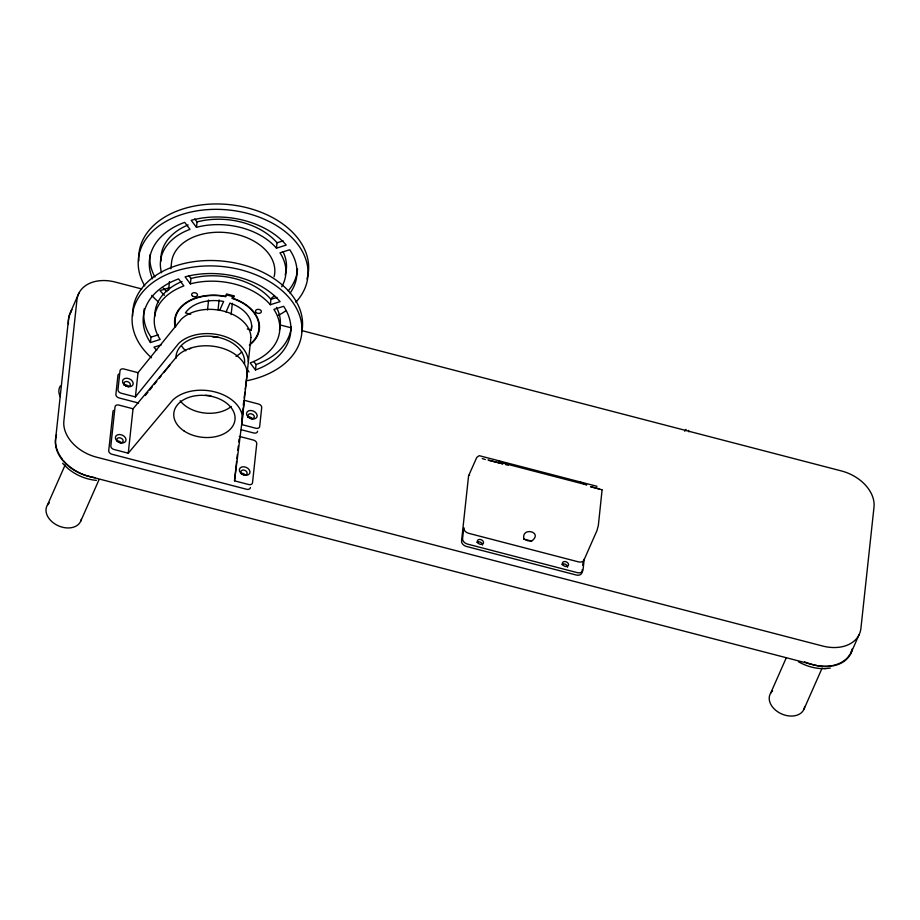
<?xml version="1.0" encoding="UTF-8"?>
<svg xmlns="http://www.w3.org/2000/svg" width="920" height="920" viewBox="0 0 920 920"><rect width="100%" height="100%" fill="white"/><g stroke="black" fill="none" stroke-linecap="round" stroke-linejoin="round"><path stroke-width="1.38" d="M688.942 431.836L688.528 430.387M241.672 424.557L244.294 400.315L258.462 404.006A3.703 2.645 23.8 0 1 261.717 407.617L259.681 426.478A3.703 2.645 23.8 0 1 255.84 428.248L241.672 424.557L250.941 337.525M133.043 408.767L118.876 405.076A3.703 2.645 23.8 0 0 115.034 406.847L110.825 445.901A3.703 2.645 23.8 0 0 114.08 449.512L128.248 453.203L133.043 408.767L177.491 355.741A38.157 26.036 6.2 0 1 219.857 347.518A38.157 26.036 6.2 0 1 247.25 373.704L245.272 389.378M138.023 372.68L123.843 368.989A3.703 2.645 23.8 0 0 120.014 370.76L117.978 389.62A3.703 2.645 23.8 0 0 121.233 393.231L135.401 396.911L138.023 372.68L181.332 319.183A38.157 26.036 6.2 0 1 223.778 311.155A38.157 26.036 6.2 0 1 250.953 337.421M150.431 342.539A74.106 50.554 6.2 0 1 178.583 278.909L183.873 285.913A62.986 42.975 6.2 0 0 160.183 339.457L150.431 342.539L151.006 337.145A74.106 50.554 6.2 0 1 143.807 312.627M168.567 290.122L169.487 281.589M170.867 268.801L171.637 261.694A51.876 35.385 6.2 0 1 229.839 233.047A51.876 35.385 6.2 0 1 274.102 276.77M190.371 283.866L185.081 276.862A74.106 50.554 6.2 0 1 280.105 301.645L270.353 304.716A62.986 42.975 6.2 0 0 190.371 283.866L190.958 278.472L188.68 275.471M196.477 227.309L191.176 220.305A74.106 50.554 6.2 0 1 286.212 245.088L276.46 248.17A62.986 42.975 6.2 0 0 196.477 227.309L197.052 221.915L194.787 218.925M207.529 309.925L208.598 300.023M218.052 309.822L219.121 299.92M231.127 314.605L232.346 303.301M249.343 345.195A42.607 29.072 6.2 0 0 233.208 298.391L233.519 295.561M239.315 436.402L253.483 440.093A3.703 2.645 23.8 0 1 256.737 443.704L252.517 482.758A3.703 2.645 23.8 0 1 248.687 484.529L234.519 480.838L236.612 461.403M236.923 458.62L237.371 454.457M237.82 450.294L238.268 446.119M238.717 441.956L239.016 439.185M247.273 328.98L251.252 330.016L251.712 325.772M255.484 369.932A74.106 50.554 6.2 0 0 283.636 306.303L273.884 309.384A62.986 42.975 6.2 0 1 250.183 362.928L255.484 369.932L256.059 364.538A74.106 50.554 6.2 0 0 291.306 326.818M270.353 304.716L270.94 299.334L277.035 297.413M276.46 248.17L277.046 242.776L283.142 240.856M582.291 569.526L581.98 572.355A5.554 3.967 23.8 0 1 576.23 575.011L466.417 546.445A5.554 3.967 23.8 0 1 461.541 541.029L468.556 475.996A1.851 1.322 23.8 0 1 469.568 475.065M582.74 565.282L583.05 562.453M242.385 412.183L242.742 409.331M243.282 405.053L243.823 400.775M244.179 397.923L244.904 392.23M234.519 480.838L242.454 418.14A38.157 26.036 6.2 0 0 215.061 391.954A38.157 26.036 6.2 0 0 172.684 400.177L128.248 453.203M684.664 431.192L686.044 429.398M70.541 312.11L78.913 293.135M47.449 505.057L65.079 465.083M80.753 521.122L98.957 479.849M219.684 310.385L223.617 301.461A34.73 23.701 6.2 0 0 185.426 312.892L190.727 314.272M226.032 312.029L229.965 303.105A34.73 23.701 6.2 0 1 251.252 330.016M233.208 298.391L234.278 295.964L226.527 293.952L225.469 296.32A42.607 29.072 6.2 0 0 174.949 325.979M468.659 475.663L476.778 457.401L479.205 455.676L597.022 486.323M583.901 560.211L596.976 530.564L598.345 525.423L602.117 489.693M770.661 693.174L786.025 658.352M803.965 709.228L822.169 667.966M850.597 653.924L858.958 634.949M135.401 396.911L178.721 343.413A38.157 26.036 6.2 0 1 221.156 335.397A38.157 26.036 6.2 0 1 248.331 361.663M145.279 395.531L147.936 392.253M149.695 390.068L152.352 386.803M154.111 384.617L156.756 381.351M159.413 378.074L161.172 375.889M163.829 372.623L170.005 364.987M531.622 541.098C543.846 532.059 521.122 526.159 523.905 539.085L527.505 540.684L531.622 541.098L523.905 539.085M601.737 489.831L601.542 489.486M169.809 287.569L160.057 290.639A74.106 50.554 6.2 0 0 164.439 295.285M151.006 337.145L158.32 334.846M161.264 344.885L153.951 347.197A74.106 50.554 6.2 0 0 156.791 350.324M798.433 661.756C806.553 666.321 815.833 668.955 825.182 668.621M824.952 668.644L830.311 668.104M488.807 460.379L502.872 463.875L488.002 459.931M96.427 480.401C83.547 479.159 71.127 473.053 62.617 463.254M505.517 464.554L508.185 465.232M141.714 288.949L115.287 282.072A37.053 26.473 23.8 0 0 76.958 299.782L63.871 420.98A37.053 26.473 23.8 0 0 96.393 457.125L822.595 646.012A37.053 26.473 23.8 0 0 860.924 628.291L874 507.104A37.053 26.473 23.8 0 0 841.478 470.959L301.702 330.556M280.83 325.128L290.57 327.658M138.563 403.029L119.14 397.969A3.703 2.645 23.8 0 1 115.885 394.358L117.921 375.509A3.703 2.645 23.8 0 1 119.163 373.876M241.258 429.743L253.747 432.986A3.703 2.645 23.8 0 0 257.589 431.216M579.393 481.758L586.73 484.886L505.252 463.691L497.916 460.563M485.346 459.563L482.264 458.528M253.793 361.548L256.059 364.538M246.721 368.978L248.986 371.979M68.436 324.104A38.605 27.588 23.8 0 1 71.001 311.972M60.168 396.623A18.526 13.236 23.8 0 1 60.294 385.974M95.036 477.675A38.605 27.588 23.8 0 1 63.411 460.552M62.583 459.528A38.605 27.588 23.8 0 1 56.488 434.827M81.328 519.294A18.526 13.236 23.8 0 1 57.029 525.17A18.526 13.236 23.8 0 1 49.335 502.837M850.137 654.062A38.605 27.588 23.8 0 1 836.395 664.539M835.233 664.895A38.605 27.588 23.8 0 1 832.818 665.482M831.588 665.723A38.605 27.588 23.8 0 1 804.586 661.836M851.805 650.29A38.605 27.588 23.8 0 1 850.781 652.844M804.689 706.445A18.526 13.236 23.8 0 1 780.838 713.575A18.526 13.236 23.8 0 1 772.558 690.943M852.357 648.657A37.053 26.473 23.8 0 1 814.223 664.987L88.021 476.1A37.053 26.473 23.8 0 1 55.511 439.955L68.586 318.757A37.053 26.473 23.8 0 1 71.978 309.729M476.836 542.409A3.243 2.311 23.8 0 1 480.447 542.213A3.243 2.311 23.8 0 1 482.494 545.088M561.855 564.523A3.243 2.311 23.8 0 1 565.466 564.328A3.243 2.311 23.8 0 1 567.514 567.203M154.836 316.238A62.986 42.975 6.2 0 1 182.033 281.474M190.958 278.472A62.986 42.975 6.2 0 1 270.94 299.334M276.425 307.315A62.986 42.975 6.2 0 1 279.438 330.096M143.922 311.259A74.106 50.554 6.2 0 1 144.313 308.522M132.698 315.928A85.215 58.144 6.2 0 1 222.007 261.038A85.215 58.144 6.2 0 1 301.806 331.648M151.501 357.776A85.215 58.144 6.2 0 1 170.384 272.998A85.215 58.144 6.2 0 1 292.663 302.209A85.215 58.144 6.2 0 1 247.284 380.65M297.516 268.881A74.106 50.554 6.2 0 1 288.236 290.881M166.945 291.674A74.106 50.554 6.2 0 1 163.185 288.075M154.939 277.046A74.106 50.554 6.2 0 1 150.006 254.828M290.122 293.089A74.106 50.554 6.2 0 0 289.742 249.745L279.99 252.827A62.986 42.975 6.2 0 1 281.704 286.764M152.57 278.817A74.106 50.554 6.2 0 1 184.69 222.352L189.98 229.356A62.986 42.975 6.2 0 0 161.552 272.734M161 261.084A62.986 42.975 6.2 0 1 188.14 224.917M197.052 221.915A62.986 42.975 6.2 0 1 277.046 242.776M283.107 251.884A62.986 42.975 6.2 0 1 285.165 274.873M274.562 295.538A62.986 42.975 6.2 0 1 271.492 298.137M138.885 260.797A85.215 58.144 6.2 0 1 229.954 204.677A85.215 58.144 6.2 0 1 306.947 278.933M144.785 285.901A85.215 58.144 6.2 0 1 229.367 210.059A85.215 58.144 6.2 0 1 295.837 302.209M286.097 310.626A85.215 58.144 6.2 0 1 278.116 315.479M158.378 301.898A85.215 58.144 6.2 0 1 151.754 295.389M218.477 337.306A12.04 8.211 6.2 0 1 212.267 336.697M175.95 358.34A34.454 23.506 6.2 0 1 211.404 336.294A34.454 23.506 6.2 0 1 244.513 363.803M241.73 351.969A34.454 23.506 6.2 0 1 236.037 356.35M185.794 350.853A34.454 23.506 6.2 0 1 181.827 346.311M189.52 349.036A2.967 2.024 6.2 0 1 190.67 348.416M123.751 384.997A3.243 2.311 23.8 0 1 128.57 386.756M247.733 417.254A3.243 2.311 23.8 0 1 252.563 419.002M231.242 406.479A30.751 20.976 6.2 0 1 180.17 400.786M250.435 487.496A3.703 2.645 23.8 0 1 246.594 489.267L111.987 454.261A3.703 2.645 23.8 0 1 108.732 450.639L112.953 411.596A3.703 2.645 23.8 0 1 113.562 410.366M117.277 441.071A3.243 2.311 23.8 0 1 121.417 443.037M240.58 473.535A3.243 2.311 23.8 0 1 245.398 475.284M210.795 395.623A34.454 23.506 6.2 0 1 205.654 395.232M251.286 343.079A42.147 28.75 6.2 0 0 231.92 298.31L232.702 296.527L226.504 294.917L225.722 296.7A42.147 28.75 6.2 0 0 175.617 326.887M463.749 527.884L462.587 538.648A5.554 3.967 23.8 0 0 467.463 544.077L577.277 572.642A5.554 3.967 23.8 0 0 583.027 569.986L584.188 559.21A5.554 3.967 23.8 0 1 578.438 561.867L468.625 533.301A5.554 3.967 23.8 0 1 463.749 527.884M598.874 488.738L590.513 486.668L600.288 489.382L598.874 488.738M478.066 543.007A3.243 2.311 23.8 0 0 483.368 543.306A3.243 2.311 23.8 0 0 479.883 539.43A3.243 2.311 23.8 0 0 478.066 543.007M563.086 565.121A3.243 2.311 23.8 0 0 568.387 565.42A3.243 2.311 23.8 0 0 564.903 561.545A3.243 2.311 23.8 0 0 563.086 565.121M256.277 312.639A2.967 2.024 6.2 0 0 261.257 312.11A2.967 2.024 6.2 0 0 257.726 309.361A2.967 2.024 6.2 0 0 256.277 312.639M192.418 295.987A2.967 2.024 6.2 0 0 197.397 295.458A2.967 2.024 6.2 0 0 193.867 292.709A2.967 2.024 6.2 0 0 192.418 295.987M123.786 384.376A5.554 3.967 23.8 0 0 132.871 384.87A5.554 3.967 23.8 0 0 126.902 378.235A5.554 3.967 23.8 0 0 123.786 384.376M248.814 417.323A3.243 2.311 23.8 0 0 254.115 417.611A3.243 2.311 23.8 0 0 250.631 413.735A3.243 2.311 23.8 0 0 248.814 417.323M247.779 416.622A5.554 3.967 23.8 0 0 256.864 417.128A5.554 3.967 23.8 0 0 250.884 410.481A5.554 3.967 23.8 0 0 247.779 416.622M124.832 385.077A3.243 2.311 23.8 0 0 130.134 385.365A3.243 2.311 23.8 0 0 126.649 381.489A3.243 2.311 23.8 0 0 124.832 385.077M184.23 431.1A30.751 20.976 6.2 0 0 234.496 422.222A30.751 20.976 6.2 0 0 194.522 395.933A30.751 20.976 6.2 0 0 184.23 431.1M240.614 472.903A5.554 3.967 23.8 0 0 249.699 473.409A5.554 3.967 23.8 0 0 243.731 466.762A5.554 3.967 23.8 0 0 240.614 472.903M116.633 440.657A5.554 3.967 23.8 0 0 125.718 441.151A5.554 3.967 23.8 0 0 119.749 434.516A5.554 3.967 23.8 0 0 116.633 440.657M117.668 441.358A3.243 2.311 23.8 0 0 122.969 441.646A3.243 2.311 23.8 0 0 119.485 437.77A3.243 2.311 23.8 0 0 117.668 441.358M241.661 473.604A3.243 2.311 23.8 0 0 246.962 473.892A3.243 2.311 23.8 0 0 243.478 470.028A3.243 2.311 23.8 0 0 241.661 473.604"/></g></svg>
